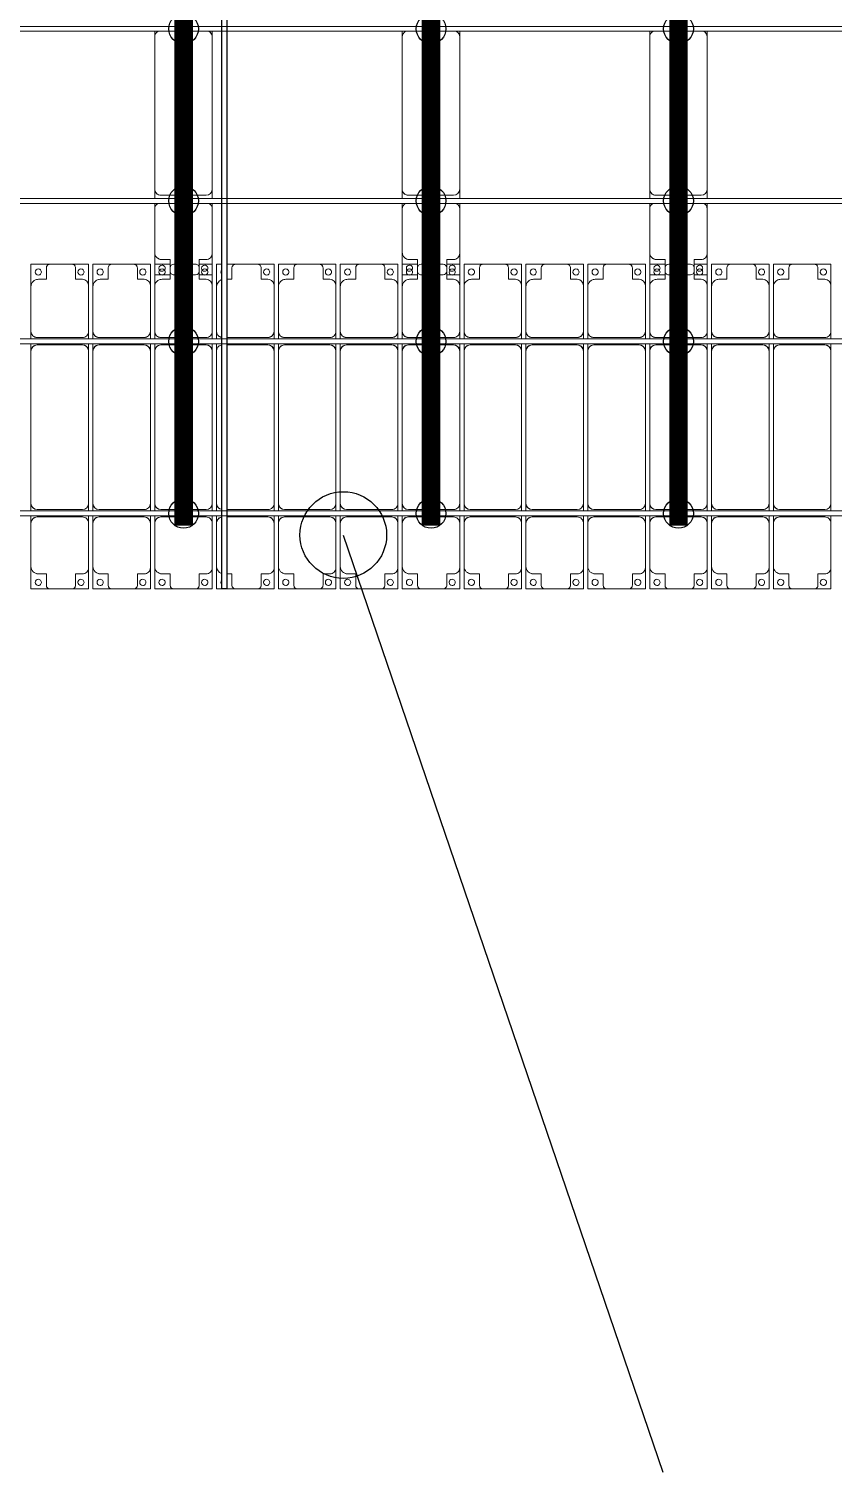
# Model space of a CAD drawing. Header units: millimetres. Extents: x -178706 to 107777, y -87310 to 933.
# Drawn here: x -54141 to -47641, y -86923 to -75261 of the extents above; entities that cross this region are included whole.
import ezdxf

# ---------------------------------------------------------------- set-up
doc = ezdxf.new("R2010")
doc.units = ezdxf.units.MM
doc.layers.add('A-GENM', color=13, linetype='Continuous', lineweight=9)
doc.layers.add('S-BEAM', color=12, linetype='Continuous', lineweight=9)
for name, color, linetype in [('GC-BICH NEO', 6, 'Continuous'), ('GC-DAY NEO', 5, 'Continuous'), ('GC-HOP 40x60 GIA CUONG', 1, 'Continuous')]:
    doc.layers.add(name, color=color, linetype=linetype)

# ---------------------------------------------------------------- blocks, each defined once
blk = doc.blocks.new('Dải phao đi lại kèm đỡ invester - DẢI PHAO ĐI LẠI-19658-BỐ TRÍ KHUNG KẾT CẤU BÈ PIN 04')
at = {"layer": 'A-GENM', "color": 7}
for p, q in [((116758, 1312), (116912, 1312)), ((116758, 1130), (116758, 1312)), ((117088, 1312), (116912, 1312)), ((117088, 1312), (117223, 1312)), ((117223, 1312), (117223, 1140)), ((117258, 1312), (117412, 1312)), ((117258, 1130), (117258, 1312)), ((117588, 1312), (117412, 1312)), ((117588, 1312), (117723, 1312)), ((117723, 1312), (117723, 1140)), ((117758, 1312), (117882, 1312)), ((117758, 1130), (117758, 1312)), ((118088, 1312), (117912, 1312)), ((118118, 1312), (118223, 1312)), ((118223, 1312), (118223, 1140)), ((118258, 1312), (118300, 1312)), ((118258, 1130), (118258, 1312)), ((118340, 1312), (118412, 1312)), ((118588, 1312), (118412, 1312)), ((118588, 1312), (118723, 1312)), ((118723, 1312), (118723, 1140)), ((118758, 1312), (118912, 1312)), ((118758, 1130), (118758, 1312)), ((119088, 1312), (118912, 1312)), ((119088, 1312), (119223, 1312)), ((119223, 1312), (119223, 1140)), ((119258, 1312), (119412, 1312)), ((119258, 1130), (119258, 1312)), ((119588, 1312), (119412, 1312)), ((119588, 1312), (119723, 1312)), ((119723, 1312), (119723, 1140)), ((119758, 1312), (119882, 1312)), ((119758, 1130), (119758, 1312)), ((120088, 1312), (119912, 1312)), ((120118, 1312), (120223, 1312)), ((120223, 1312), (120223, 1140)), ((120258, 1312), (120412, 1312)), ((120258, 1130), (120258, 1312)), ((120588, 1312), (120412, 1312)), ((120588, 1312), (120723, 1312)), ((120723, 1312), (120723, 1140)), ((120758, 1312), (120912, 1312)), ((120758, 1130), (120758, 1312)), ((121088, 1312), (120912, 1312)), ((121088, 1312), (121223, 1312)), ((121223, 1312), (121223, 1140)), ((121258, 1312), (121412, 1312)), ((121258, 1130), (121258, 1312)), ((121588, 1312), (121412, 1312)), ((121588, 1312), (121723, 1312)), ((121723, 1312), (121723, 1140)), ((121758, 1312), (121882, 1312)), ((121758, 1130), (121758, 1312)), ((122088, 1312), (121912, 1312)), ((122118, 1312), (122223, 1312)), ((122223, 1312), (122223, 1140)), ((122258, 1312), (122412, 1312)), ((122258, 1130), (122258, 1312)), ((122588, 1312), (122412, 1312)), ((122588, 1312), (122723, 1312)), ((122723, 1312), (122723, 1140)), ((122758, 1312), (122912, 1312)), ((122758, 1130), (122758, 1312)), ((123088, 1312), (122912, 1312)), ((123088, 1312), (123223, 1312)), ((123223, 1312), (123223, 1140)), ((116882, 1190), (116818, 1190)), ((116882, 1282), (116882, 1190)), ((117118, 1190), (117118, 1282)), ((117173, 1190), (117118, 1190)), ((117382, 1190), (117318, 1190)), ((117382, 1282), (117382, 1190)), ((117618, 1190), (117618, 1282)), ((117673, 1190), (117618, 1190)), ((117882, 1190), (117818, 1190)), ((117882, 1282), (117882, 1190)), ((118118, 1190), (118118, 1282)), ((118173, 1190), (118118, 1190)), ((118382, 1190), (118340, 1190)), ((118382, 1282), (118382, 1190)), ((118618, 1190), (118618, 1282)), ((118673, 1190), (118618, 1190)), ((118882, 1190), (118818, 1190)), ((118882, 1282), (118882, 1190)), ((119118, 1190), (119118, 1282)), ((119173, 1190), (119118, 1190)), ((119382, 1190), (119318, 1190)), ((119382, 1282), (119382, 1190)), ((119618, 1190), (119618, 1282)), ((119673, 1190), (119618, 1190)), ((119882, 1190), (119818, 1190)), ((119882, 1282), (119882, 1190)), ((120118, 1190), (120118, 1282)), ((120173, 1190), (120118, 1190)), ((120382, 1190), (120318, 1190)), ((120382, 1282), (120382, 1190)), ((120618, 1190), (120618, 1282)), ((120673, 1190), (120618, 1190)), ((120882, 1190), (120818, 1190)), ((120882, 1282), (120882, 1190)), ((121118, 1190), (121118, 1282)), ((121173, 1190), (121118, 1190)), ((121382, 1190), (121318, 1190)), ((121382, 1282), (121382, 1190)), ((121618, 1190), (121618, 1282)), ((121673, 1190), (121618, 1190)), ((121882, 1190), (121818, 1190)), ((121882, 1282), (121882, 1190)), ((122118, 1190), (122118, 1282)), ((122173, 1190), (122118, 1190)), ((122382, 1190), (122318, 1190)), ((122382, 1282), (122382, 1190)), ((122618, 1190), (122618, 1282)), ((122673, 1190), (122618, 1190)), ((122882, 1190), (122818, 1190)), ((122882, 1282), (122882, 1190)), ((123118, 1190), (123118, 1282)), ((123173, 1190), (123118, 1190)), ((116758, 1130), (116758, 770)), ((117223, 770), (117223, 1140)), ((117258, 1130), (117258, 770)), ((117723, 770), (117723, 1140)), ((117758, 1130), (117758, 770)), ((118223, 770), (118223, 1140)), ((118258, 1130), (118258, 770)), ((118723, 770), (118723, 1140)), ((118758, 1130), (118758, 770)), ((119223, 770), (119223, 1140)), ((119258, 1130), (119258, 770)), ((119723, 770), (119723, 1140)), ((119758, 1130), (119758, 770)), ((120223, 770), (120223, 1140)), ((120258, 1130), (120258, 770)), ((120723, 770), (120723, 1140)), ((120758, 1130), (120758, 770)), ((121223, 770), (121223, 1140)), ((121258, 1130), (121258, 770)), ((121723, 770), (121723, 1140)), ((121758, 1130), (121758, 770)), ((122223, 770), (122223, 1140)), ((122258, 1130), (122258, 770)), ((122723, 770), (122723, 1140)), ((122758, 1130), (122758, 770)), ((123223, 770), (123223, 1140)), ((116758, 709), (116758, 770)), ((116808, 720), (117173, 720)), ((117223, 770), (117223, 709)), ((117258, 709), (117258, 770)), ((117308, 720), (117673, 720)), ((117723, 770), (117723, 709)), ((117758, 709), (117758, 770)), ((117808, 720), (118173, 720)), ((118223, 770), (118223, 709)), ((118258, 709), (118258, 770)), ((118340, 720), (118673, 720)), ((118723, 770), (118723, 709)), ((118758, 709), (118758, 770)), ((118808, 720), (119173, 720)), ((119223, 770), (119223, 709)), ((119258, 709), (119258, 770)), ((119308, 720), (119673, 720)), ((119723, 770), (119723, 709)), ((119758, 709), (119758, 770)), ((119808, 720), (120173, 720)), ((120223, 770), (120223, 709)), ((120258, 709), (120258, 770)), ((120308, 720), (120673, 720)), ((120723, 770), (120723, 709)), ((120758, 709), (120758, 770)), ((120808, 720), (121173, 720)), ((121223, 770), (121223, 709)), ((121258, 709), (121258, 770)), ((121308, 720), (121673, 720)), ((121723, 770), (121723, 709)), ((121758, 709), (121758, 770)), ((121808, 720), (122173, 720)), ((122223, 770), (122223, 709)), ((122258, 709), (122258, 770)), ((122308, 720), (122673, 720)), ((122723, 770), (122723, 709)), ((122758, 709), (122758, 770)), ((122808, 720), (123173, 720)), ((123223, 770), (123223, 709)), ((116758, 610), (116758, 669)), ((116758, 610), (116758, -620)), ((117173, 660), (116808, 660)), ((117223, 669), (117223, 610)), ((117223, -620), (117223, 610)), ((117258, 610), (117258, 669)), ((117258, 610), (117258, -620)), ((117673, 660), (117308, 660)), ((117723, 669), (117723, 610)), ((117723, -620), (117723, 610)), ((117758, 610), (117758, 669)), ((117758, 610), (117758, -620)), ((118173, 660), (117808, 660)), ((118223, 669), (118223, 610)), ((118223, -620), (118223, 610)), ((118258, 610), (118258, 669)), ((118258, 610), (118258, -620)), ((118673, 660), (118340, 660)), ((118723, 669), (118723, 610)), ((118723, -620), (118723, 610)), ((118758, 610), (118758, 669)), ((118758, 610), (118758, -620)), ((119173, 660), (118808, 660)), ((119223, 669), (119223, 610)), ((119223, -620), (119223, 610)), ((119258, 610), (119258, 669)), ((119258, 610), (119258, -620)), ((119673, 660), (119308, 660)), ((119723, 669), (119723, 610)), ((119723, -620), (119723, 610)), ((119758, 610), (119758, 669)), ((119758, 610), (119758, -620)), ((120173, 660), (119808, 660)), ((120223, 669), (120223, 610)), ((120223, -620), (120223, 610)), ((120258, 610), (120258, 669)), ((120258, 610), (120258, -620)), ((120673, 660), (120308, 660)), ((120723, 669), (120723, 610)), ((120723, -620), (120723, 610)), ((120758, 610), (120758, 669)), ((120758, 610), (120758, -620)), ((121173, 660), (120808, 660)), ((121223, 669), (121223, 610)), ((121223, -620), (121223, 610)), ((121258, 610), (121258, 669)), ((121258, 610), (121258, -620)), ((121673, 660), (121308, 660)), ((121723, 669), (121723, 610)), ((121723, -620), (121723, 610)), ((121758, 610), (121758, 669)), ((121758, 610), (121758, -620)), ((122173, 660), (121808, 660)), ((122223, 669), (122223, 610)), ((122223, -620), (122223, 610)), ((122258, 610), (122258, 669)), ((122258, 610), (122258, -620)), ((122673, 660), (122308, 660)), ((122723, 669), (122723, 610)), ((122723, -620), (122723, 610)), ((122758, 610), (122758, 669)), ((122758, 610), (122758, -620)), ((123173, 660), (122808, 660)), ((123223, 669), (123223, 610)), ((123223, -620), (123223, 610)), ((116758, -681), (116758, -620)), ((116808, -670), (117173, -670)), ((117223, -620), (117223, -681)), ((117258, -681), (117258, -620)), ((117308, -670), (117673, -670)), ((117723, -620), (117723, -681)), ((117758, -681), (117758, -620)), ((117808, -670), (118173, -670)), ((118223, -620), (118223, -681)), ((118258, -681), (118258, -620)), ((118340, -670), (118673, -670)), ((118723, -620), (118723, -681)), ((118758, -681), (118758, -620)), ((118808, -670), (119173, -670)), ((119223, -620), (119223, -681)), ((119258, -681), (119258, -620)), ((119308, -670), (119673, -670)), ((119723, -620), (119723, -681)), ((119758, -681), (119758, -620)), ((119808, -670), (120173, -670)), ((120223, -620), (120223, -681)), ((120258, -681), (120258, -620)), ((120308, -670), (120673, -670)), ((120723, -620), (120723, -681)), ((120758, -681), (120758, -620)), ((120808, -670), (121173, -670)), ((121223, -620), (121223, -681)), ((121258, -681), (121258, -620)), ((121308, -670), (121673, -670)), ((121723, -620), (121723, -681)), ((121758, -681), (121758, -620)), ((121808, -670), (122173, -670)), ((122223, -620), (122223, -681)), ((122258, -681), (122258, -620)), ((122308, -670), (122673, -670)), ((122723, -620), (122723, -681)), ((122758, -681), (122758, -620)), ((122808, -670), (123173, -670)), ((123223, -620), (123223, -681)), ((116758, -780), (116758, -721)), ((116758, -780), (116758, -1130)), ((117173, -730), (116808, -730)), ((117223, -721), (117223, -780)), ((117223, -1140), (117223, -780)), ((117258, -780), (117258, -721)), ((117258, -780), (117258, -1130)), ((117673, -730), (117308, -730)), ((117723, -721), (117723, -780)), ((117723, -1140), (117723, -780)), ((117758, -780), (117758, -721)), ((117758, -780), (117758, -1130)), ((118173, -730), (117808, -730)), ((118223, -721), (118223, -780)), ((118223, -1140), (118223, -780)), ((118258, -780), (118258, -721)), ((118258, -780), (118258, -1130)), ((118673, -730), (118340, -730)), ((118723, -721), (118723, -780)), ((118723, -1140), (118723, -780)), ((118758, -780), (118758, -721)), ((118758, -780), (118758, -1130)), ((119173, -730), (118808, -730)), ((119223, -721), (119223, -780)), ((119223, -1140), (119223, -780)), ((119258, -780), (119258, -721)), ((119258, -780), (119258, -1130)), ((119673, -730), (119308, -730)), ((119723, -721), (119723, -780)), ((119723, -1140), (119723, -780)), ((119758, -780), (119758, -721)), ((119758, -780), (119758, -1130)), ((120173, -730), (119808, -730)), ((120223, -721), (120223, -780)), ((120223, -1140), (120223, -780)), ((120258, -780), (120258, -721)), ((120258, -780), (120258, -1130)), ((120673, -730), (120308, -730)), ((120723, -721), (120723, -780)), ((120723, -1140), (120723, -780)), ((120758, -780), (120758, -721)), ((120758, -780), (120758, -1130)), ((121173, -730), (120808, -730)), ((121223, -721), (121223, -780)), ((121223, -1140), (121223, -780)), ((121258, -780), (121258, -721)), ((121258, -780), (121258, -1130)), ((121673, -730), (121308, -730)), ((121723, -721), (121723, -780)), ((121723, -1140), (121723, -780)), ((121758, -780), (121758, -721)), ((121758, -780), (121758, -1130)), ((122173, -730), (121808, -730)), ((122223, -721), (122223, -780)), ((122223, -1140), (122223, -780)), ((122258, -780), (122258, -721)), ((122258, -780), (122258, -1130)), ((122673, -730), (122308, -730)), ((122723, -721), (122723, -780)), ((122723, -1140), (122723, -780)), ((122758, -780), (122758, -721)), ((122758, -780), (122758, -1130)), ((123173, -730), (122808, -730)), ((123223, -721), (123223, -780)), ((123223, -1140), (123223, -780)), ((116758, -1312), (116758, -1130)), ((117223, -1140), (117223, -1312)), ((117258, -1312), (117258, -1130)), ((117723, -1140), (117723, -1312)), ((117758, -1312), (117758, -1130)), ((118223, -1140), (118223, -1312)), ((118258, -1312), (118258, -1130)), ((118723, -1140), (118723, -1312)), ((118758, -1312), (118758, -1130)), ((119223, -1140), (119223, -1312)), ((119258, -1312), (119258, -1130)), ((119723, -1140), (119723, -1312)), ((119758, -1312), (119758, -1130)), ((120223, -1140), (120223, -1312)), ((120258, -1312), (120258, -1130)), ((120723, -1140), (120723, -1312)), ((120758, -1312), (120758, -1130)), ((121223, -1140), (121223, -1312)), ((121258, -1312), (121258, -1130)), ((121723, -1140), (121723, -1312)), ((121758, -1312), (121758, -1130)), ((122223, -1140), (122223, -1312)), ((122258, -1312), (122258, -1130)), ((122723, -1140), (122723, -1312)), ((122758, -1312), (122758, -1130)), ((123223, -1140), (123223, -1312)), ((116818, -1190), (116882, -1190)), ((116882, -1190), (116882, -1282)), ((117118, -1282), (117118, -1190)), ((117118, -1190), (117173, -1190)), ((117318, -1190), (117382, -1190)), ((117382, -1190), (117382, -1282)), ((117618, -1282), (117618, -1190)), ((117618, -1190), (117673, -1190)), ((117818, -1190), (117882, -1190)), ((117882, -1190), (117882, -1282)), ((118118, -1282), (118118, -1190)), ((118118, -1190), (118173, -1190)), ((118340, -1190), (118382, -1190)), ((118382, -1190), (118382, -1282)), ((118618, -1282), (118618, -1190)), ((118618, -1190), (118673, -1190)), ((118818, -1190), (118882, -1190)), ((118882, -1190), (118882, -1282)), ((119118, -1282), (119118, -1190)), ((119118, -1190), (119173, -1190)), ((119318, -1190), (119382, -1190)), ((119382, -1190), (119382, -1282)), ((119618, -1282), (119618, -1190)), ((119618, -1190), (119673, -1190)), ((119818, -1190), (119882, -1190)), ((119882, -1190), (119882, -1282)), ((120118, -1282), (120118, -1190)), ((120118, -1190), (120173, -1190)), ((120318, -1190), (120382, -1190)), ((120382, -1190), (120382, -1282)), ((120618, -1282), (120618, -1190)), ((120618, -1190), (120673, -1190)), ((120818, -1190), (120882, -1190)), ((120882, -1190), (120882, -1282)), ((121118, -1282), (121118, -1190)), ((121118, -1190), (121173, -1190)), ((121318, -1190), (121382, -1190)), ((121382, -1190), (121382, -1282)), ((121618, -1282), (121618, -1190)), ((121618, -1190), (121673, -1190)), ((121818, -1190), (121882, -1190)), ((121882, -1190), (121882, -1282)), ((122118, -1282), (122118, -1190)), ((122118, -1190), (122173, -1190)), ((122318, -1190), (122382, -1190)), ((122382, -1190), (122382, -1282)), ((122618, -1282), (122618, -1190)), ((122618, -1190), (122673, -1190)), ((122818, -1190), (122882, -1190)), ((122882, -1190), (122882, -1282)), ((123118, -1282), (123118, -1190)), ((123118, -1190), (123173, -1190)), ((116912, -1312), (116758, -1312)), ((116912, -1312), (117088, -1312)), ((117223, -1312), (117088, -1312)), ((117412, -1312), (117258, -1312)), ((117412, -1312), (117588, -1312)), ((117723, -1312), (117588, -1312)), ((117912, -1312), (117758, -1312)), ((117912, -1312), (118088, -1312)), ((118223, -1312), (118088, -1312)), ((118300, -1312), (118258, -1312)), ((118412, -1312), (118340, -1312)), ((118412, -1312), (118588, -1312)), ((118723, -1312), (118588, -1312)), ((118912, -1312), (118758, -1312)), ((118912, -1312), (119088, -1312)), ((119223, -1312), (119088, -1312)), ((119412, -1312), (119258, -1312)), ((119412, -1312), (119588, -1312)), ((119723, -1312), (119588, -1312)), ((119912, -1312), (119758, -1312)), ((119912, -1312), (120088, -1312)), ((120223, -1312), (120088, -1312)), ((120412, -1312), (120258, -1312)), ((120412, -1312), (120588, -1312)), ((120723, -1312), (120588, -1312)), ((120912, -1312), (120758, -1312)), ((120912, -1312), (121088, -1312)), ((121223, -1312), (121088, -1312)), ((121412, -1312), (121258, -1312)), ((121412, -1312), (121588, -1312)), ((121723, -1312), (121588, -1312)), ((121912, -1312), (121758, -1312)), ((121912, -1312), (122088, -1312)), ((122223, -1312), (122088, -1312)), ((122412, -1312), (122258, -1312)), ((122412, -1312), (122588, -1312)), ((122723, -1312), (122588, -1312)), ((122912, -1312), (122758, -1312)), ((122912, -1312), (123088, -1312)), ((123223, -1312), (123088, -1312))]:
    blk.add_line(p, q, dxfattribs=at)
for centre, radius, start, end in [((116912, 1282), 30, 90, 180), ((116912, 1282), 30, 90, 150), ((117088, 1282), 30, 360, 90), ((117088, 1282), 30, 30, 90), ((117412, 1282), 30, 90, 180), ((117412, 1282), 30, 90, 150), ((117588, 1282), 30, 360, 90), ((117588, 1282), 30, 30, 90), ((117912, 1282), 30, 90, 180), ((118088, 1282), 30, 360, 90), ((118412, 1282), 30, 90, 180), ((118412, 1282), 30, 90, 150), ((118588, 1282), 30, 360, 90), ((118588, 1282), 30, 30, 90), ((118912, 1282), 30, 90, 180), ((118912, 1282), 30, 90, 150), ((119088, 1282), 30, 360, 90), ((119088, 1282), 30, 30, 90), ((119412, 1282), 30, 90, 180), ((119412, 1282), 30, 90, 150), ((119588, 1282), 30, 360, 90), ((119588, 1282), 30, 30, 90), ((119912, 1282), 30, 90, 180), ((120088, 1282), 30, 0, 90), ((120412, 1282), 30, 90, 180), ((120412, 1282), 30, 90, 150), ((120588, 1282), 30, 0, 90), ((120588, 1282), 30, 30, 90), ((120912, 1282), 30, 90, 180), ((120912, 1282), 30, 90, 150), ((121088, 1282), 30, 360, 90), ((121088, 1282), 30, 30, 90), ((121412, 1282), 30, 90, 180), ((121412, 1282), 30, 90, 150), ((121588, 1282), 30, 360, 90), ((121588, 1282), 30, 30, 90), ((121912, 1282), 30, 90, 180), ((122088, 1282), 30, 0, 90), ((122412, 1282), 30, 90, 180), ((122412, 1282), 30, 90, 150), ((122588, 1282), 30, 360, 90), ((122588, 1282), 30, 30, 90), ((122912, 1282), 30, 90, 180), ((122912, 1282), 30, 90, 150), ((123088, 1282), 30, 360, 90), ((123088, 1282), 30, 30, 90), ((116818, 1130), 60, 90, 180), ((116818, 1130), 60, 90, 120), ((116817, 1249), 25, 90, 270), ((116817, 1249), 25, 270, 90), ((117162, 1249), 25, 90, 270), ((117162, 1249), 25, 180, 195), ((117162, 1249), 25, 270, 90), ((117173, 1140), 50, 0, 90), ((117173, 1140), 50, 45, 90), ((117318, 1130), 60, 90, 180), ((117318, 1130), 60, 90, 120), ((117317, 1249), 25, 90, 270), ((117317, 1249), 25, 270, 90), ((117662, 1249), 25, 90, 270), ((117662, 1249), 25, 180, 195), ((117662, 1249), 25, 270, 90), ((117673, 1140), 50, 360, 90), ((117673, 1140), 50, 45, 90), ((117818, 1130), 60, 90, 180), ((117818, 1130), 60, 90, 120), ((117817, 1249), 25, 90, 270), ((117817, 1249), 25, 270, 90), ((118162, 1249), 25, 90, 270), ((118162, 1249), 25, 270, 90), ((118173, 1140), 50, 0, 90), ((118173, 1140), 50, 45, 90), ((118318, 1130), 60, 107.9967, 180), ((118318, 1130), 60, 107.9967, 120), ((118317, 1249), 25, 135, 225), ((118317, 1249), 25, 345, 15), ((118662, 1249), 25, 90, 270), ((118662, 1249), 25, 180, 195), ((118662, 1249), 25, 270, 90), ((118673, 1140), 50, 360, 90), ((118673, 1140), 50, 45, 90), ((118818, 1130), 60, 90, 180), ((118818, 1130), 60, 90, 120), ((118817, 1249), 25, 90, 270), ((118817, 1249), 25, 270, 90), ((119162, 1249), 25, 90, 270), ((119162, 1249), 25, 180, 195), ((119162, 1249), 25, 270, 90), ((119173, 1140), 50, 0, 90), ((119173, 1140), 50, 45, 90), ((119318, 1130), 60, 90, 180), ((119318, 1130), 60, 90, 120), ((119317, 1249), 25, 90, 270), ((119317, 1249), 25, 270, 90), ((119662, 1249), 25, 90, 270), ((119662, 1249), 25, 180, 195), ((119662, 1249), 25, 270, 90), ((119673, 1140), 50, 0, 90), ((119673, 1140), 50, 45, 90), ((119818, 1130), 60, 90, 180), ((119818, 1130), 60, 90, 120), ((119817, 1249), 25, 90, 270), ((119817, 1249), 25, 270, 90), ((120162, 1249), 25, 90, 270), ((120162, 1249), 25, 270, 90), ((120173, 1140), 50, 0, 90), ((120173, 1140), 50, 45, 90), ((120318, 1130), 60, 90, 180), ((120318, 1130), 60, 90, 120), ((120317, 1249), 25, 90, 270), ((120317, 1249), 25, 270, 90), ((120662, 1249), 25, 90, 270), ((120662, 1249), 25, 180, 195), ((120662, 1249), 25, 270, 90), ((120673, 1140), 50, 0, 90), ((120673, 1140), 50, 45, 90), ((120818, 1130), 60, 90, 180), ((120818, 1130), 60, 90, 120), ((120817, 1249), 25, 90, 270), ((120817, 1249), 25, 270, 90), ((121162, 1249), 25, 90, 270), ((121162, 1249), 25, 180, 195), ((121162, 1249), 25, 270, 90), ((121173, 1140), 50, 0, 90), ((121173, 1140), 50, 45, 90), ((121318, 1130), 60, 90, 180), ((121318, 1130), 60, 90, 120), ((121317, 1249), 25, 90, 270), ((121317, 1249), 25, 270, 90), ((121662, 1249), 25, 90, 270), ((121662, 1249), 25, 180, 195), ((121662, 1249), 25, 270, 90), ((121673, 1140), 50, 0, 90), ((121673, 1140), 50, 45, 90), ((121818, 1130), 60, 90, 180), ((121818, 1130), 60, 90, 120), ((121817, 1249), 25, 90, 270), ((121817, 1249), 25, 270, 90), ((122162, 1249), 25, 90, 270), ((122162, 1249), 25, 270, 90), ((122173, 1140), 50, 0, 90), ((122173, 1140), 50, 45, 90), ((122318, 1130), 60, 90, 180), ((122318, 1130), 60, 90, 120), ((122317, 1249), 25, 90, 270), ((122317, 1249), 25, 270, 90), ((122662, 1249), 25, 90, 270), ((122662, 1249), 25, 180, 195), ((122662, 1249), 25, 270, 90), ((122673, 1140), 50, 0, 90), ((122673, 1140), 50, 45, 90), ((122818, 1130), 60, 90, 180), ((122818, 1130), 60, 90, 120), ((122817, 1249), 25, 90, 270), ((122817, 1249), 25, 270, 90), ((123162, 1249), 25, 90, 270), ((123162, 1249), 25, 180, 195), ((123162, 1249), 25, 270, 90), ((123173, 1140), 50, 0, 90), ((123173, 1140), 50, 45, 90), ((116808, 770), 50, 180, 270), ((116808, 770), 50, 225, 270), ((117173, 770), 50, 270, 0), ((117173, 770), 50, 270, 315), ((117308, 770), 50, 180, 270), ((117308, 770), 50, 225, 270), ((117673, 770), 50, 270, 360), ((117673, 770), 50, 270, 315), ((117808, 770), 50, 180, 270), ((117808, 770), 50, 225, 270), ((118173, 770), 50, 270, 0), ((118173, 770), 50, 270, 315), ((118308, 770), 50, 180, 255), ((118308, 770), 50, 225, 255), ((118673, 770), 50, 270, 360), ((118673, 770), 50, 270, 315), ((118808, 770), 50, 180, 270), ((118808, 770), 50, 225, 270), ((119173, 770), 50, 270, 0), ((119173, 770), 50, 270, 315), ((119308, 770), 50, 180, 270), ((119308, 770), 50, 225, 270), ((119673, 770), 50, 270, 360), ((119673, 770), 50, 270, 315), ((119808, 770), 50, 180, 270), ((119808, 770), 50, 225, 270), ((120173, 770), 50, 270, 0), ((120173, 770), 50, 270, 315), ((120308, 770), 50, 180, 270), ((120308, 770), 50, 225, 270), ((120673, 770), 50, 270, 360), ((120673, 770), 50, 270, 315), ((120808, 770), 50, 180, 270), ((120808, 770), 50, 225, 270), ((121173, 770), 50, 270, 360), ((121173, 770), 50, 270, 315), ((121308, 770), 50, 180, 270), ((121308, 770), 50, 225, 270), ((121673, 770), 50, 270, 360), ((121673, 770), 50, 270, 315), ((121808, 770), 50, 180, 270), ((121808, 770), 50, 225, 270), ((122173, 770), 50, 270, 0), ((122173, 770), 50, 270, 315), ((122308, 770), 50, 180, 270), ((122308, 770), 50, 225, 270), ((122673, 770), 50, 270, 360), ((122673, 770), 50, 270, 315), ((122808, 770), 50, 180, 270), ((122808, 770), 50, 225, 270), ((123173, 770), 50, 270, 0), ((123173, 770), 50, 270, 315), ((116808, 610), 50, 90, 180), ((116808, 610), 50, 105, 180), ((117173, 610), 50, 0, 90), ((117173, 610), 50, 15, 90), ((117308, 610), 50, 90, 180), ((117308, 610), 50, 105, 180), ((117673, 610), 50, 0, 90), ((117673, 610), 50, 15, 90), ((117808, 610), 50, 90, 180), ((117808, 610), 50, 105, 180), ((118173, 610), 50, 0, 90), ((118173, 610), 50, 15, 90), ((118308, 610), 50, 105, 180), ((118308, 610), 50, 105, 180), ((118673, 610), 50, 0, 90), ((118673, 610), 50, 15, 90), ((118808, 610), 50, 90, 180), ((118808, 610), 50, 105, 180), ((119173, 610), 50, 0, 90), ((119173, 610), 50, 15, 90), ((119308, 610), 50, 90, 180), ((119308, 610), 50, 105, 180), ((119673, 610), 50, 0, 90), ((119673, 610), 50, 15, 90), ((119808, 610), 50, 90, 180), ((119808, 610), 50, 105, 180), ((120173, 610), 50, 0, 90), ((120173, 610), 50, 15, 90), ((120308, 610), 50, 90, 180), ((120308, 610), 50, 105, 180), ((120673, 610), 50, 0, 90), ((120673, 610), 50, 15, 90), ((120808, 610), 50, 90, 180), ((120808, 610), 50, 105, 180), ((121173, 610), 50, 0, 90), ((121173, 610), 50, 15, 90), ((121308, 610), 50, 90, 180), ((121308, 610), 50, 105, 180), ((121673, 610), 50, 0, 90), ((121673, 610), 50, 15, 90), ((121808, 610), 50, 90, 180), ((121808, 610), 50, 105, 180), ((122173, 610), 50, 0, 90), ((122173, 610), 50, 15, 90), ((122308, 610), 50, 90, 180), ((122308, 610), 50, 105, 180), ((122673, 610), 50, 0, 90), ((122673, 610), 50, 15, 90), ((122808, 610), 50, 90, 180), ((122808, 610), 50, 105, 180), ((123173, 610), 50, 0, 90), ((123173, 610), 50, 15, 90), ((116808, -620), 50, 180, 270), ((116808, -620), 50, 195, 270), ((117173, -620), 50, 270, 360), ((117173, -620), 50, 270, 360), ((117308, -620), 50, 180, 270), ((117308, -620), 50, 195, 270), ((117673, -620), 50, 270, 0), ((117673, -620), 50, 270, 0), ((117808, -620), 50, 180, 270), ((117808, -620), 50, 195, 270), ((118173, -620), 50, 270, 360), ((118173, -620), 50, 270, 360), ((118308, -620), 50, 180, 255), ((118308, -620), 50, 195, 255), ((118673, -620), 50, 270, 0), ((118673, -620), 50, 270, 0), ((118808, -620), 50, 180, 270), ((118808, -620), 50, 195, 270), ((119173, -620), 50, 270, 360), ((119173, -620), 50, 270, 360), ((119308, -620), 50, 180, 270), ((119308, -620), 50, 195, 270), ((119673, -620), 50, 270, 0), ((119673, -620), 50, 270, 0), ((119808, -620), 50, 180, 270), ((119808, -620), 50, 195, 270), ((120173, -620), 50, 270, 0), ((120173, -620), 50, 270, 0), ((120308, -620), 50, 180, 270), ((120308, -620), 50, 195, 270), ((120673, -620), 50, 270, 360), ((120673, -620), 50, 270, 360), ((120808, -620), 50, 180, 270), ((120808, -620), 50, 195, 270), ((121173, -620), 50, 270, 360), ((121173, -620), 50, 270, 360), ((121308, -620), 50, 180, 270), ((121308, -620), 50, 195, 270), ((121673, -620), 50, 270, 0), ((121673, -620), 50, 270, 0), ((121808, -620), 50, 180, 270), ((121808, -620), 50, 195, 270), ((122173, -620), 50, 270, 360), ((122173, -620), 50, 270, 360), ((122308, -620), 50, 180, 270), ((122308, -620), 50, 195, 270), ((122673, -620), 50, 270, 0), ((122673, -620), 50, 270, 0), ((122808, -620), 50, 180, 270), ((122808, -620), 50, 195, 270), ((123173, -620), 50, 270, 360), ((123173, -620), 50, 270, 360), ((116808, -780), 50, 90, 180), ((116808, -780), 50, 90, 135), ((117173, -780), 50, 360, 90), ((117173, -780), 50, 45, 90), ((117308, -780), 50, 90, 180), ((117308, -780), 50, 90, 135), ((117673, -780), 50, 0, 90), ((117673, -780), 50, 45, 90), ((117808, -780), 50, 90, 180), ((117808, -780), 50, 90, 135), ((118173, -780), 50, 360, 90), ((118173, -780), 50, 45, 90), ((118308, -780), 50, 105, 180), ((118308, -780), 50, 105, 135), ((118673, -780), 50, 0, 90), ((118673, -780), 50, 45, 90), ((118808, -780), 50, 90, 180), ((118808, -780), 50, 90, 135), ((119173, -780), 50, 0, 90), ((119173, -780), 50, 45, 90), ((119308, -780), 50, 90, 180), ((119308, -780), 50, 90, 135), ((119673, -780), 50, 0, 90), ((119673, -780), 50, 45, 90), ((119808, -780), 50, 90, 180), ((119808, -780), 50, 90, 135), ((120173, -780), 50, 360, 90), ((120173, -780), 50, 45, 90), ((120308, -780), 50, 90, 180), ((120308, -780), 50, 90, 135), ((120673, -780), 50, 0, 90), ((120673, -780), 50, 45, 90), ((120808, -780), 50, 90, 180), ((120808, -780), 50, 90, 135), ((121173, -780), 50, 360, 90), ((121173, -780), 50, 45, 90), ((121308, -780), 50, 90, 180), ((121308, -780), 50, 90, 135), ((121673, -780), 50, 0, 90), ((121673, -780), 50, 45, 90), ((121808, -780), 50, 90, 180), ((121808, -780), 50, 90, 135), ((122173, -780), 50, 0, 90), ((122173, -780), 50, 45, 90), ((122308, -780), 50, 90, 180), ((122308, -780), 50, 90, 135), ((122673, -780), 50, 0, 90), ((122673, -780), 50, 45, 90), ((122808, -780), 50, 90, 180), ((122808, -780), 50, 90, 135), ((123173, -780), 50, 360, 90), ((123173, -780), 50, 45, 90), ((116818, -1130), 60, 180, 270), ((117173, -1140), 50, 270, 0), ((117318, -1130), 60, 180, 270), ((117673, -1140), 50, 270, 0), ((117818, -1130), 60, 180, 270), ((118173, -1140), 50, 270, 0), ((118318, -1130), 60, 180, 252.0033), ((118673, -1140), 50, 270, 0), ((118818, -1130), 60, 180, 270), ((119173, -1140), 50, 270, 0), ((119318, -1130), 60, 180, 270), ((119673, -1140), 50, 270, 360), ((119818, -1130), 60, 180, 270), ((120173, -1140), 50, 270, 0), ((120318, -1130), 60, 180, 270), ((120673, -1140), 50, 270, 360), ((120818, -1130), 60, 180, 270), ((121173, -1140), 50, 270, 0), ((121318, -1130), 60, 180, 270), ((121673, -1140), 50, 270, 360), ((121818, -1130), 60, 180, 270), ((122173, -1140), 50, 270, 0), ((122318, -1130), 60, 180, 270), ((122673, -1140), 50, 270, 360), ((122818, -1130), 60, 180, 270), ((123173, -1140), 50, 270, 0), ((116818, -1130), 60, 240, 270), ((116817, -1259), 25, 90, 270), ((116817, -1259), 25, 270, 90), ((116912, -1282), 30, 180, 270), ((117088, -1282), 30, 270, 0), ((117162, -1259), 25, 90, 270), ((117162, -1259), 25, 165, 180), ((117162, -1259), 25, 270, 90), ((117173, -1140), 50, 270, 315), ((117318, -1130), 60, 240, 270), ((117317, -1259), 25, 90, 270), ((117317, -1259), 25, 270, 90), ((117412, -1282), 30, 180, 270), ((117588, -1282), 30, 270, 360), ((117662, -1259), 25, 90, 270), ((117662, -1259), 25, 165, 180), ((117662, -1259), 25, 270, 90), ((117673, -1140), 50, 270, 315), ((117818, -1130), 60, 240, 270), ((117817, -1259), 25, 90, 270), ((117817, -1259), 25, 270, 90), ((117912, -1282), 30, 180, 270), ((118088, -1282), 30, 270, 0), ((118162, -1259), 25, 90, 270), ((118162, -1259), 25, 165, 180), ((118162, -1259), 25, 270, 90), ((118173, -1140), 50, 270, 315), ((118318, -1130), 60, 240, 252.0033), ((118317, -1259), 25, 135, 225), ((118317, -1259), 25, 345, 15), ((118412, -1282), 30, 180, 270), ((118588, -1282), 30, 270, 0), ((118662, -1259), 25, 90, 270), ((118662, -1259), 25, 165, 180), ((118662, -1259), 25, 270, 90), ((118673, -1140), 50, 270, 315), ((118818, -1130), 60, 240, 270), ((118817, -1259), 25, 90, 270), ((118817, -1259), 25, 270, 90), ((118912, -1282), 30, 180, 270), ((119088, -1282), 30, 270, 0), ((119162, -1259), 25, 90, 270), ((119162, -1259), 25, 165, 180), ((119162, -1259), 25, 270, 90), ((119173, -1140), 50, 270, 315), ((119318, -1130), 60, 240, 270), ((119317, -1259), 25, 90, 270), ((119317, -1259), 25, 270, 90), ((119412, -1282), 30, 180, 270), ((119588, -1282), 30, 270, 0), ((119662, -1259), 25, 90, 270), ((119662, -1259), 25, 165, 180), ((119662, -1259), 25, 270, 90), ((119673, -1140), 50, 270, 315), ((119818, -1130), 60, 240, 270), ((119817, -1259), 25, 90, 270), ((119817, -1259), 25, 270, 90), ((119912, -1282), 30, 180, 270), ((120088, -1282), 30, 270, 0), ((120162, -1259), 25, 90, 270), ((120162, -1259), 25, 165, 180), ((120162, -1259), 25, 270, 90), ((120173, -1140), 50, 270, 315), ((120318, -1130), 60, 240, 270), ((120317, -1259), 25, 90, 270), ((120317, -1259), 25, 270, 90), ((120412, -1282), 30, 180, 270), ((120588, -1282), 30, 270, 0), ((120662, -1259), 25, 90, 270), ((120662, -1259), 25, 165, 180), ((120662, -1259), 25, 270, 90), ((120673, -1140), 50, 270, 315), ((120818, -1130), 60, 240, 270), ((120817, -1259), 25, 90, 270), ((120817, -1259), 25, 270, 90), ((120912, -1282), 30, 180, 270), ((121088, -1282), 30, 270, 0), ((121162, -1259), 25, 90, 270), ((121162, -1259), 25, 165, 180), ((121162, -1259), 25, 270, 90), ((121173, -1140), 50, 270, 315), ((121318, -1130), 60, 240, 270), ((121317, -1259), 25, 90, 270), ((121317, -1259), 25, 270, 90), ((121412, -1282), 30, 180, 270), ((121588, -1282), 30, 270, 0), ((121662, -1259), 25, 90, 270), ((121662, -1259), 25, 165, 180), ((121662, -1259), 25, 270, 90), ((121673, -1140), 50, 270, 315), ((121818, -1130), 60, 240, 270), ((121817, -1259), 25, 90, 270), ((121817, -1259), 25, 270, 90), ((121912, -1282), 30, 180, 270), ((122088, -1282), 30, 270, 0), ((122162, -1259), 25, 90, 270), ((122162, -1259), 25, 165, 180), ((122162, -1259), 25, 270, 90), ((122173, -1140), 50, 270, 315), ((122318, -1130), 60, 240, 270), ((122317, -1259), 25, 90, 270), ((122317, -1259), 25, 270, 90), ((122412, -1282), 30, 180, 270), ((122588, -1282), 30, 270, 360), ((122662, -1259), 25, 90, 270), ((122662, -1259), 25, 165, 180), ((122662, -1259), 25, 270, 90), ((122673, -1140), 50, 270, 315), ((122818, -1130), 60, 240, 270), ((122817, -1259), 25, 90, 270), ((122817, -1259), 25, 270, 90), ((122912, -1282), 30, 180, 270), ((123088, -1282), 30, 270, 0), ((123162, -1259), 25, 90, 270), ((123162, -1259), 25, 165, 180), ((123162, -1259), 25, 270, 90), ((123173, -1140), 50, 270, 315), ((116912, -1282), 30, 210, 270), ((117088, -1282), 30, 270, 330), ((117412, -1282), 30, 210, 270), ((117588, -1282), 30, 270, 330), ((117912, -1282), 30, 210, 270), ((118088, -1282), 30, 270, 330), ((118412, -1282), 30, 210, 270), ((118588, -1282), 30, 270, 330), ((118912, -1282), 30, 210, 270), ((119088, -1282), 30, 270, 330), ((119412, -1282), 30, 210, 270), ((119588, -1282), 30, 270, 330), ((119912, -1282), 30, 210, 270), ((120088, -1282), 30, 270, 330), ((120412, -1282), 30, 210, 270), ((120588, -1282), 30, 270, 330), ((120912, -1282), 30, 210, 270), ((121088, -1282), 30, 270, 330), ((121412, -1282), 30, 210, 270), ((121588, -1282), 30, 270, 330), ((121912, -1282), 30, 210, 270), ((122088, -1282), 30, 270, 330), ((122412, -1282), 30, 210, 270), ((122588, -1282), 30, 270, 330), ((122912, -1282), 30, 210, 270), ((123088, -1282), 30, 270, 330)]:
    blk.add_arc(centre, radius, start, end, dxfattribs=at)
blk = doc.blocks.new('Dầm C52 - Dầm C52-22346-BỐ TRÍ KHUNG KẾT CẤU BÈ PIN 04')
at = {"layer": 'S-BEAM', "color": 1}
for p, q in [((-87623, 20), (87623, 20)), ((87623, -20), (-87623, -20))]:
    blk.add_line(p, q, dxfattribs=at)
blk = doc.blocks.new('Dai phao do pin - DẢI PHAO ĐỠ PIN-V59-BỐ TRÍ KHUNG KẾT CẤU BÈ PIN 04')
at = {"layer": 'A-GENM', "color": 7}
for p, q in [((-1312, 242), (-1130, 242)), ((-1312, 118), (-1312, 242)), ((-780, 242), (-1130, 242)), ((-780, 242), (-735, 242)), ((-695, 242), (-620, 242)), ((610, 242), (-620, 242)), ((610, 242), (655, 242)), ((-1190, 118), (-1282, 118)), ((-1190, 182), (-1190, 118)), ((-670, 192), (-670, -173)), ((-1312, 88), (-1312, -88)), ((-1312, -223), (-1312, -118)), ((-1140, -223), (-1312, -223)), ((-1282, -118), (-1190, -118)), ((-1190, -118), (-1190, -173)), ((-1140, -223), (-780, -223)), ((-735, -223), (-780, -223)), ((-620, -223), (-695, -223)), ((-620, -223), (610, -223)), ((655, -223), (610, -223))]:
    blk.add_line(p, q, dxfattribs=at)
for centre, radius, start, end in [((-1130, 182), 60, 90, 180), ((-780, 192), 50, 30, 90), ((-620, 192), 50, 90, 180), ((-620, 192), 50, 105, 180), ((610, 192), 50, 30, 90), ((610, 192), 50, 30, 90), ((-1282, 88), 30, 90, 180), ((-1259, 183), 25, 0, 180), ((-1259, 183), 25, 180, 0), ((-1130, 182), 60, 150, 180), ((-780, 192), 50, 30, 45), ((-1282, -88), 30, 180, 270), ((-1259, -162), 25, 0, 180), ((-1259, -162), 25, 180, 0), ((-1140, -173), 50, 180, 270), ((-1140, -173), 50, 180, 225), ((-780, -173), 50, 270, 330), ((-780, -173), 50, 315, 330), ((-620, -173), 50, 180, 270), ((-620, -173), 50, 180, 270), ((610, -173), 50, 270, 330), ((610, -173), 50, 285.5412, 330)]:
    blk.add_arc(centre, radius, start, end, dxfattribs=at)
blk = doc.blocks.new('Dầm C52 - Hộp 40x60-15956-BỐ TRÍ KHUNG KẾT CẤU BÈ PIN 04')
at = {"layer": 'S-BEAM', "color": 3, "lineweight": 25}
for p, q in [((-37158, -20), (-37158, 20)), ((-37158, 20), (37158, 20)), ((37158, -20), (-37158, -20))]:
    blk.add_line(p, q, dxfattribs=at)
blk = doc.blocks.new('Dai phao do pin - DẢI PHAO ĐỠ PIN-V66-BỐ TRÍ KHUNG KẾT CẤU BÈ PIN 04')
at = {"layer": 'A-GENM', "color": 7}
for p, q in [((-1312, 242), (-1130, 242)), ((-1312, 118), (-1312, 242)), ((-780, 242), (-1130, 242)), ((-780, 242), (-735, 242)), ((-695, 242), (-620, 242)), ((610, 242), (-620, 242)), ((610, 242), (655, 242)), ((-1190, 118), (-1282, 118)), ((-1190, 182), (-1190, 118)), ((-670, 192), (-670, -173)), ((-1312, 88), (-1312, -88)), ((-1312, -223), (-1312, -118)), ((-1140, -223), (-1312, -223)), ((-1282, -118), (-1190, -118)), ((-1190, -118), (-1190, -173)), ((-1140, -223), (-780, -223)), ((-735, -223), (-780, -223)), ((-620, -223), (-695, -223)), ((-620, -223), (610, -223)), ((655, -223), (610, -223))]:
    blk.add_line(p, q, dxfattribs=at)
for centre, radius, start, end in [((-1130, 182), 60, 90, 180), ((-780, 192), 50, 30, 90), ((-620, 192), 50, 90, 180), ((-620, 192), 50, 105, 180), ((610, 192), 50, 30, 90), ((610, 192), 50, 30, 90), ((-1282, 88), 30, 90, 180), ((-1259, 183), 25, 0, 180), ((-1259, 183), 25, 180, 0), ((-1130, 182), 60, 150, 180), ((-780, 192), 50, 30, 45), ((-1282, -88), 30, 180, 270), ((-1259, -162), 25, 0, 180), ((-1259, -162), 25, 180, 0), ((-1140, -173), 50, 180, 270), ((-1140, -173), 50, 180, 225), ((-780, -173), 50, 270, 330), ((-780, -173), 50, 315, 330), ((-620, -173), 50, 180, 270), ((-620, -173), 50, 180, 270), ((610, -173), 50, 270, 330), ((610, -173), 50, 285.5367, 330)]:
    blk.add_arc(centre, radius, start, end, dxfattribs=at)
blk = doc.blocks.new('Dai phao do pin - DẢI PHAO ĐỠ PIN-V67-BỐ TRÍ KHUNG KẾT CẤU BÈ PIN 04')
at = {"layer": 'A-GENM', "color": 7}
for p, q in [((-1312, 242), (-1130, 242)), ((-1312, 118), (-1312, 242)), ((-780, 242), (-1130, 242)), ((-780, 242), (-735, 242)), ((-695, 242), (-620, 242)), ((610, 242), (-620, 242)), ((610, 242), (655, 242)), ((-1190, 118), (-1282, 118)), ((-1190, 182), (-1190, 118)), ((-670, 192), (-670, -173)), ((-1312, 88), (-1312, -88)), ((-1312, -223), (-1312, -118)), ((-1140, -223), (-1312, -223)), ((-1282, -118), (-1190, -118)), ((-1190, -118), (-1190, -173)), ((-1140, -223), (-780, -223)), ((-735, -223), (-780, -223)), ((-620, -223), (-695, -223)), ((-620, -223), (610, -223)), ((655, -223), (610, -223))]:
    blk.add_line(p, q, dxfattribs=at)
for centre, radius, start, end in [((-1130, 182), 60, 90, 180), ((-780, 192), 50, 30, 90), ((-620, 192), 50, 90, 180), ((-620, 192), 50, 105, 180), ((610, 192), 50, 30, 90), ((610, 192), 50, 30, 90), ((-1282, 88), 30, 90, 180), ((-1259, 183), 25, 0, 180), ((-1259, 183), 25, 180, 0), ((-1130, 182), 60, 150, 180), ((-780, 192), 50, 30, 45), ((-1282, -88), 30, 180, 270), ((-1259, -162), 25, 0, 180), ((-1259, -162), 25, 180, 0), ((-1140, -173), 50, 180, 270), ((-1140, -173), 50, 180, 225), ((-780, -173), 50, 270, 330), ((-780, -173), 50, 315, 330), ((-620, -173), 50, 180, 270), ((-620, -173), 50, 180, 270), ((610, -173), 50, 270, 330), ((610, -173), 50, 285.5321, 330)]:
    blk.add_arc(centre, radius, start, end, dxfattribs=at)
blk = doc.blocks.new('HOBANMONG_BEPIN 4_rvt-1-BỐ TRÍ KHUNG KẾT CẤU BÈ PIN 04')
at = {"layer": 'A-GENM', "color": 3, "lineweight": 25}
for name, p, rotation in [('Dai phao do pin - DẢI PHAO ĐỠ PIN-V59-BỐ TRÍ KHUNG KẾT CẤU BÈ PIN 04', (-52882, -75936), 90.00010434022407), ('Dai phao do pin - DẢI PHAO ĐỠ PIN-V66-BỐ TRÍ KHUNG KẾT CẤU BÈ PIN 04', (-50882, -75936), 90.00010434022407), ('Dai phao do pin - DẢI PHAO ĐỠ PIN-V67-BỐ TRÍ KHUNG KẾT CẤU BÈ PIN 04', (-48882, -75936), 90.00010434022407), ('Dải phao đi lại kèm đỡ invester - DẢI PHAO ĐI LẠI-19658-BỐ TRÍ KHUNG KẾT CẤU BÈ PIN 04', (-170882, -78475), 0.0001043351917741)]:
    blk.add_blockref(name, p, dxfattribs=dict(at, rotation=rotation))
at = {"layer": 'S-BEAM', "color": 3, "lineweight": 25}
for name, p, rotation in [('Dầm C52 - Hộp 40x60-15956-BỐ TRÍ KHUNG KẾT CẤU BÈ PIN 04', (-52562, -42629), 90.00010434022374), ('Dầm C52 - Dầm C52-22346-BỐ TRÍ KHUNG KẾT CẤU BÈ PIN 04', (-83799, -75261), 180.0001043386848), ('Dầm C52 - Dầm C52-22346-BỐ TRÍ KHUNG KẾT CẤU BÈ PIN 04', (-83795, -76651), 180.0001043386848), ('Dầm C52 - Dầm C52-22346-BỐ TRÍ KHUNG KẾT CẤU BÈ PIN 04', (-83792, -77786), 180.0001043386848), ('Dầm C52 - Dầm C52-22346-BỐ TRÍ KHUNG KẾT CẤU BÈ PIN 04', (-83788, -79176), 180.0001043351917)]:
    blk.add_blockref(name, p, dxfattribs=dict(at, rotation=rotation))

msp = doc.modelspace()

# ---------------------------------------------------------------- linework, layer by layer
at = {"layer": 'GC-BICH NEO'}
msp.add_circle((-51600, -79351), 350, dxfattribs=at)
at = {"layer": 'GC-DAY NEO'}
msp.add_line((-51600, -79351), (-49017, -86923), dxfattribs=at)
at = {"layer": 'GC-HOP 40x60 GIA CUONG', "const_width": 150}
for points in [[(-52891, -79276), (-52891, -64276)], [(-50891, -79276), (-50891, -64276)], [(-48891, -79276), (-48891, -64276)]]:
    msp.add_lwpolyline(points, dxfattribs=at)
at = {"layer": 'GC-HOP 40x60 GIA CUONG'}
for centre in [(-52891, -75261), (-50891, -75261), (-48891, -75261), (-52891, -76651), (-50891, -76651), (-48891, -76651), (-52891, -77786), (-50891, -77786), (-48891, -77786), (-52891, -79176), (-50891, -79176), (-48891, -79176)]:
    msp.add_circle(centre, 120, dxfattribs=at)

# ---------------------------------------------------------------- block references
at = {"lineweight": 5}
msp.add_blockref('HOBANMONG_BEPIN 4_rvt-1-BỐ TRÍ KHUNG KẾT CẤU BÈ PIN 04', (0, 0), dxfattribs=at)

doc.saveas('drawing.dxf')
